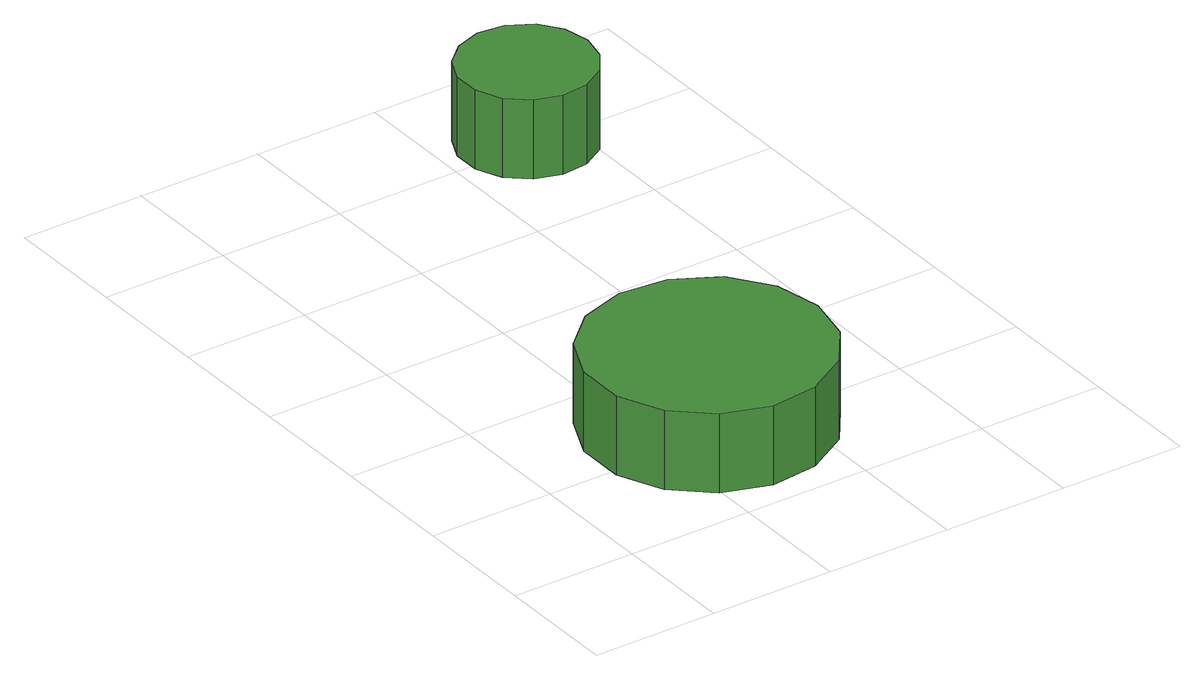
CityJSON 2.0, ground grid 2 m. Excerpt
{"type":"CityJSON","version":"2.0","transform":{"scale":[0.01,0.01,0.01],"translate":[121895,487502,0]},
"CityObjects":{
"tree1":{"type":"SolitaryVegetationObject","attributes":{"function":"something"},"geometry":[{"type":"MultiSurface","lod":"1","boundaries":[[[0,1,2,3,4,5,6,7,8,9,10,11,12,13,14]],[[15,16,17,18,19,20,21,22,23,24,25,26,27,28,29]],[[0,29,28,1]],[[1,28,27,2]],[[2,27,26,3]],[[3,26,25,4]],[[4,25,24,5]],[[5,24,23,6]],[[6,23,22,7]],[[7,22,21,8]],[[8,21,20,9]],[[9,20,19,10]],[[10,19,18,11]],[[11,18,17,12]],[[12,17,16,13]],[[13,16,15,14]],[[14,15,29,0]]]}]},
"tree2":{"type":"SolitaryVegetationObject","attributes":{"function":"something"},"geometry":[{"type":"MultiSurface","lod":"1","boundaries":[[[30,31,32,33,34,35,36,37,38,39,40,41,42,43,44]],[[45,46,47,48,49,50,51,52,53,54,55,56,57,58,59]],[[30,59,58,31]],[[31,58,57,32]],[[32,57,56,33]],[[33,56,55,34]],[[34,55,54,35]],[[35,54,53,36]],[[36,53,52,37]],[[37,52,51,38]],[[38,51,50,39]],[[39,50,49,40]],[[40,49,48,41]],[[41,48,47,42]],[[42,47,46,43]],[[43,46,45,44]],[[44,45,59,30]]]}]}
},
"vertices":[
[462,203,175],[446,280,175],[400,344,175],[331,383,175],[253,391,175],[178,367,175],[120,314,175],[88,242,175],[88,163,175],[120,91,175],[178,39,175],[253,14,175],[331,23,175],[400,62,175],[446,126,175],[446,126,46],[400,62,46],[331,23,46],[253,14,46],[178,39,46],[120,91,46],[88,163,46],[88,242,46],[120,314,46],[178,367,46],[253,391,46],[331,383,46],[400,344,46],[446,280,46],[462,203,46],
[635,1013,155],[626,1056,155],[601,1091,155],[563,1113,155],[519,1118,155],[478,1104,155],[445,1075,155],[427,1035,155],[427,991,155],[445,951,155],[478,922,155],[519,909,155],[563,913,155],[601,935,155],[626,971,155],[626,971,26],[601,935,26],[563,913,26],[519,909,26],[478,922,26],[445,951,26],[427,991,26],[427,1035,26],[445,1075,26],[478,1104,26],[519,1118,26],[563,1113,26],[601,1091,26],[626,1056,26],[635,1013,26]
]}
